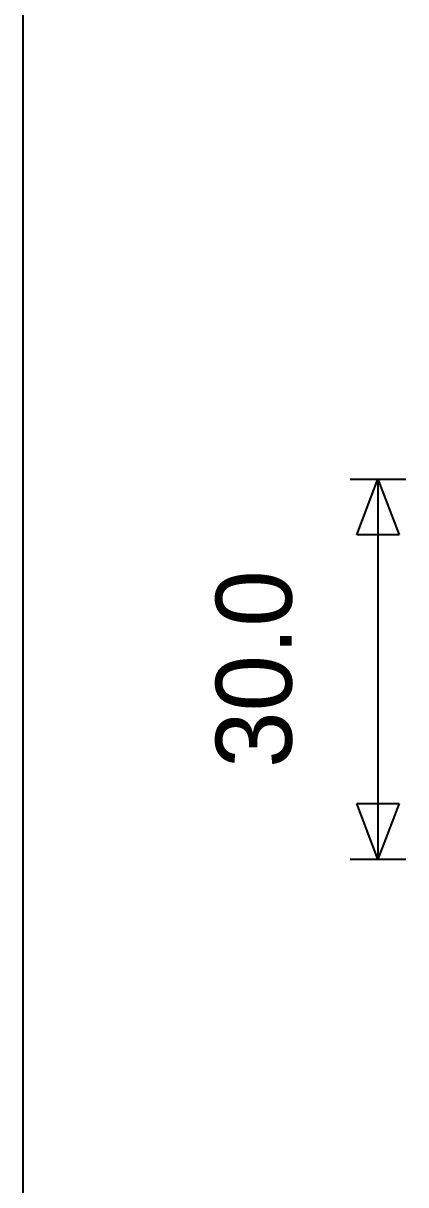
# Model space of a CAD drawing. Extents: x 8 to 586, y 8 to 412.
# Drawn here: x 8 to 23.1, y 210.14 to 256 of the extents above; entities that cross this region are included whole.
import ezdxf
from ezdxf.enums import TextEntityAlignment as Align

# ---------------------------------------------------------------- set-up
doc = ezdxf.new("R2010")
doc.units = 0
for name, color, linetype in [('DIMS', 1, 'CONTINUOUS'), ('FRAME', 250, 'CONTINUOUS'), ('TEXT', 7, 'CONTINUOUS')]:
    doc.layers.add(name, color=color, linetype=linetype)

msp = doc.modelspace()

# ---------------------------------------------------------------- linework, layer by layer
at = {"layer": 'DIMS'}
for p, q in [((20.9, 238), (23.1, 238)), ((21.164, 235.8), (22, 238)), ((22, 238), (22, 223)), ((22, 238), (22.836, 235.8)), ((22.836, 235.8), (21.164, 235.8)), ((22, 223), (21.164, 225.2)), ((21.164, 225.2), (22.836, 225.2)), ((22.836, 225.2), (22, 223)), ((20.9, 223), (23.1, 223))]:
    msp.add_line(p, q, dxfattribs=at)
at = {"layer": 'FRAME'}
msp.add_line((8, 8), (8, 412), dxfattribs=at)

# ---------------------------------------------------------------- texts
at = {"layer": 'TEXT'}
msp.add_text('30.0', height=3, rotation=90, dxfattribs=at).set_placement((18.6, 230.5), align=Align.CENTER)

doc.saveas('drawing.dxf')
